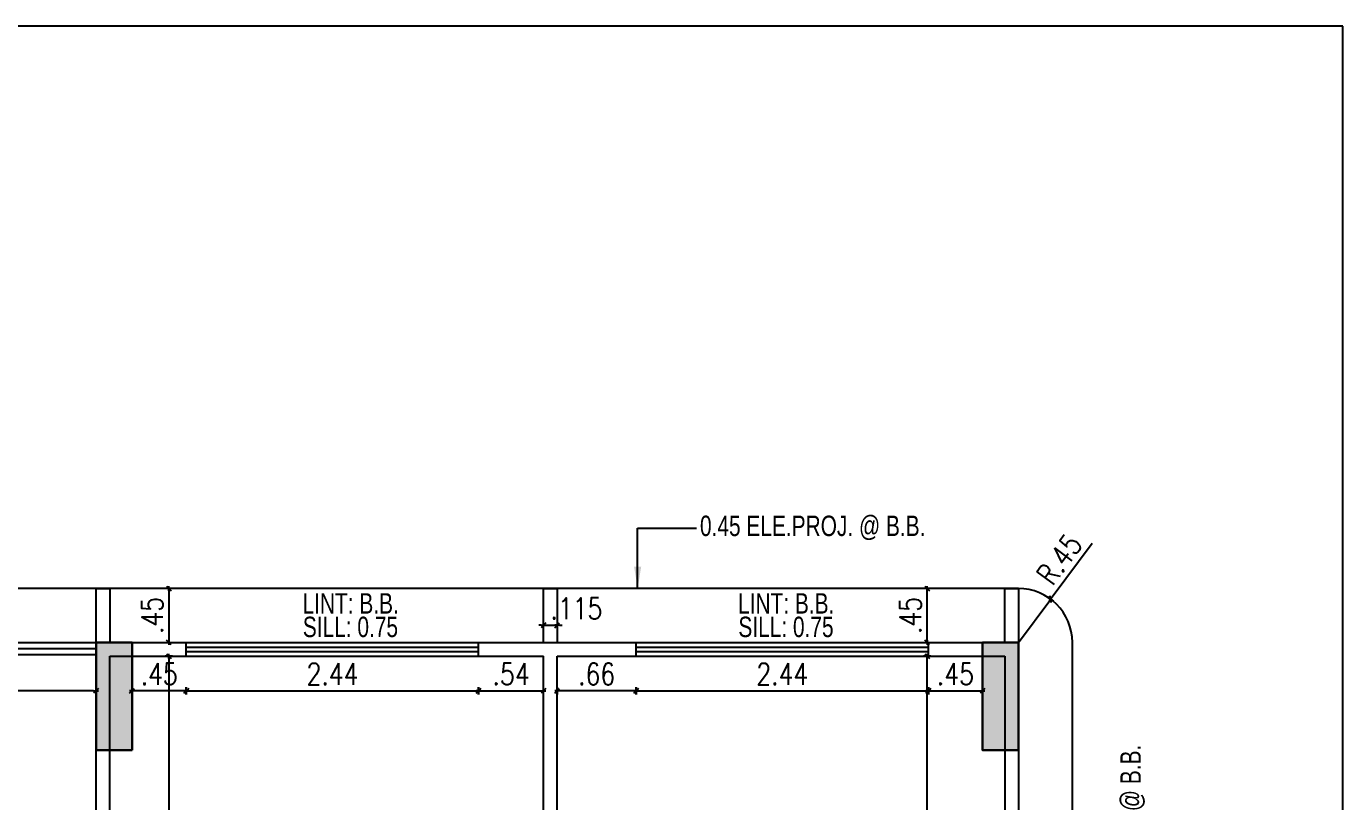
# Model space of a CAD drawing. Header units: inches. Extents: x 14235 to 14499, y 0 to 2549.
# Drawn here: x 14341.1 to 14352.09, y 2377.62 to 2384.09 of the extents above; entities that cross this region are included whole.
import ezdxf
from ezdxf.enums import TextEntityAlignment as Align

# ---------------------------------------------------------------- set-up
doc = ezdxf.new("R2010")
doc.units = ezdxf.units.IN
doc.header["$LTSCALE"] = 0.25
doc.header["$MEASUREMENT"] = 0
doc.header["$PDMODE"] = 35
for name, color, linetype in [('edges', 1, 'Continuous'), ('steel', 251, 'Continuous'), ('wall', 7, 'Continuous'), ('windows', 106, 'Continuous'), ('WORK TEX', 6, 'Continuous'), ('WORKING DIM', 7, 'Continuous')]:
    doc.layers.add(name, color=color, linetype=linetype)
doc.layers.add('P-COL', color=7, linetype='Continuous', lineweight=30)
doc.layers.add('P-COLHAT', color=8, linetype='Continuous', lineweight=25)
doc.styles.add('ARIAL', font='TIMES_0.TTF')
doc.styles.add('ARL', font='swisscl_0.ttf')
doc.styles.add('romans', font='romans.shx', dxfattribs={"width": 0.8})
doc.dimstyles.new('121', dxfattribs={"dimscale": 0.1, "dimtxt": 1.8, "dimasz": 0.2, "dimexe": 0.03125, "dimexo": 0.25, "dimgap": 0.5, "dimtad": 1, "dimzin": 4, "dimdsep": 46, "dimtxsty": 'romans', "dimblk1": 'MINITICK', "dimblk2": 'MINITICK', "dimsah": 1, "dimcen": 1, "dimse1": 1, "dimse2": 1, "dimclrd": 252, "dimclre": 256, "dimclrt": 7, "dimadec": 3, "dimazin": 0, "dimtfac": 0.8, "dimtix": 1, "dimtmove": 2, "dimatfit": 3, "dimfxl": 0, "dimtolj": 1, "dimtzin": 3, "dimarcsym": 0})
doc.dimstyles.new('DFSGSG', dxfattribs={"dimtxt": 0.17, "dimasz": 0.18, "dimexe": 0.18, "dimexo": 0.0625, "dimgap": 0.09, "dimtad": 1, "dimzin": 0, "dimdsep": 46, "dimtxsty": 'ARIAL', "dimcen": 0.09, "dimse1": 1, "dimse2": 1, "dimaunit": 1, "dimadec": 0, "dimazin": 0, "dimtfac": 1, "dimtix": 1, "dimtofl": 0, "dimtmove": 0, "dimatfit": 3, "dimfxl": 0, "dimtolj": 1, "dimtzin": 0, "dimarcsym": 0})

# ---------------------------------------------------------------- blocks, each defined once
blk = doc.blocks.new('B')
at = {"layer": 'P-COLHAT', "lineweight": 30}
for points in [[(14.139, 0), (13.839, 0), (13.839, 0.9), (14.139, 0.9)], [(21.537, 0), (21.237, 0), (21.237, 0.9), (21.537, 0.9)]]:
    blk.add_hatch(color=256, dxfattribs=at).paths.add_polyline_path(points)
at = {"layer": 'P-COL'}
for points in [[(14.139, 0), (13.839, 0), (13.839, 0.9), (14.139, 0.9)], [(21.537, 0), (21.237, 0), (21.237, 0.9), (21.537, 0.9)]]:
    blk.add_lwpolyline(points, close=True, dxfattribs=at)
blk = doc.blocks.new('MINITICK')
at = {"color": 7}
for p, q in [((1, 1), (-1, -1)), ((-1, 0), (1, 0)), ((0, -1.5), (0, 1.5))]:
    blk.add_line(p, q, dxfattribs=at)
blk = doc.blocks.new('*D403')
at = {"layer": 'Defpoints', "color": 0, "transparency": 16777216}
for p in [(14338.522, 2378.657), (14341.685, 2378.657), (14338.522, 2378.549)]:
    blk.add_point(p, dxfattribs=at)
at = {"layer": 'WORKING DIM', "color": 252, "lineweight": -2, "transparency": 16777216}
blk.add_line((14341.665, 2378.549), (14338.542, 2378.549), dxfattribs=at)
at = {"layer": 'WORKING DIM', "color": 252, "lineweight": -2, "transparency": 16777216, "xscale": 0.02, "yscale": 0.02, "zscale": 0.02, "rotation": 180}
blk.add_blockref('MINITICK', (14338.522, 2378.549), dxfattribs=at)
at = {"layer": 'WORKING DIM', "color": 252, "lineweight": -2, "transparency": 16777216, "xscale": 0.02, "yscale": 0.02, "zscale": 0.02}
blk.add_blockref('MINITICK', (14341.685, 2378.549), dxfattribs=at)
at = {"layer": 'WORKING DIM', "color": 7, "transparency": 16777216, "insert": (14340.104, 2378.689), "char_height": 0.18, "attachment_point": 5, "style": 'romans'}
blk.add_mtext('\\A1;3.16', dxfattribs=at)
blk = doc.blocks.new('*D544')
at = {"layer": 'Defpoints', "color": 0, "transparency": 16777216}
for p in [(14341.985, 2378.838), (14342.438, 2378.838), (14341.985, 2378.549)]:
    blk.add_point(p, dxfattribs=at)
at = {"layer": 'WORKING DIM', "color": 252, "lineweight": -2, "transparency": 16777216}
blk.add_line((14342.418, 2378.549), (14342.005, 2378.549), dxfattribs=at)
at = {"layer": 'WORKING DIM', "color": 252, "lineweight": -2, "transparency": 16777216, "xscale": 0.02, "yscale": 0.02, "zscale": 0.02, "rotation": 180}
blk.add_blockref('MINITICK', (14341.985, 2378.549), dxfattribs=at)
at = {"layer": 'WORKING DIM', "color": 252, "lineweight": -2, "transparency": 16777216, "xscale": 0.02, "yscale": 0.02, "zscale": 0.02}
blk.add_blockref('MINITICK', (14342.438, 2378.549), dxfattribs=at)
at = {"layer": 'WORKING DIM', "color": 7, "transparency": 16777216, "insert": (14342.212, 2378.689), "char_height": 0.18, "attachment_point": 5, "style": 'romans'}
blk.add_mtext('\\A1;.45', dxfattribs=at)
blk = doc.blocks.new('*D545')
at = {"layer": 'Defpoints', "color": 0, "transparency": 16777216}
for p in [(14342.438, 2378.876), (14344.877, 2378.876), (14344.877, 2378.549)]:
    blk.add_point(p, dxfattribs=at)
at = {"layer": 'WORKING DIM', "color": 252, "lineweight": -2, "transparency": 16777216}
blk.add_line((14342.458, 2378.549), (14344.857, 2378.549), dxfattribs=at)
at = {"layer": 'WORKING DIM', "color": 252, "lineweight": -2, "transparency": 16777216, "xscale": 0.02, "yscale": 0.02, "zscale": 0.02, "rotation": 180}
blk.add_blockref('MINITICK', (14342.438, 2378.549), dxfattribs=at)
at = {"layer": 'WORKING DIM', "color": 252, "lineweight": -2, "transparency": 16777216, "xscale": 0.02, "yscale": 0.02, "zscale": 0.02}
blk.add_blockref('MINITICK', (14344.877, 2378.549), dxfattribs=at)
at = {"layer": 'WORKING DIM', "color": 7, "transparency": 16777216, "insert": (14343.658, 2378.689), "char_height": 0.18, "attachment_point": 5, "style": 'romans'}
blk.add_mtext('\\A1;2.44', dxfattribs=at)
blk = doc.blocks.new('*D546')
at = {"layer": 'Defpoints', "color": 0, "transparency": 16777216}
for p in [(14344.877, 2378.838), (14345.42, 2378.838), (14345.42, 2378.549)]:
    blk.add_point(p, dxfattribs=at)
at = {"layer": 'WORKING DIM', "color": 252, "lineweight": -2, "transparency": 16777216}
blk.add_line((14344.897, 2378.549), (14345.4, 2378.549), dxfattribs=at)
at = {"layer": 'WORKING DIM', "color": 252, "lineweight": -2, "transparency": 16777216, "xscale": 0.02, "yscale": 0.02, "zscale": 0.02, "rotation": 180}
blk.add_blockref('MINITICK', (14344.877, 2378.549), dxfattribs=at)
at = {"layer": 'WORKING DIM', "color": 252, "lineweight": -2, "transparency": 16777216, "xscale": 0.02, "yscale": 0.02, "zscale": 0.02}
blk.add_blockref('MINITICK', (14345.42, 2378.549), dxfattribs=at)
at = {"layer": 'WORKING DIM', "color": 7, "transparency": 16777216, "insert": (14345.149, 2378.689), "char_height": 0.18, "attachment_point": 5, "style": 'romans'}
blk.add_mtext('\\A1;.54', dxfattribs=at)
blk = doc.blocks.new('*D547')
at = {"layer": 'Defpoints', "color": 0, "transparency": 16777216}
for p in [(14342.068, 2378.838), (14342.068, 2375.484), (14342.293, 2375.484)]:
    blk.add_point(p, dxfattribs=at)
at = {"layer": 'WORKING DIM', "color": 252, "lineweight": -2, "transparency": 16777216}
blk.add_line((14342.293, 2378.818), (14342.293, 2375.504), dxfattribs=at)
at = {"layer": 'WORKING DIM', "color": 252, "lineweight": -2, "transparency": 16777216, "xscale": 0.02, "yscale": 0.02, "zscale": 0.02}
for p, rotation in [((14342.293, 2378.838), 90), ((14342.293, 2375.484), 270)]:
    blk.add_blockref('MINITICK', p, dxfattribs=dict(at, rotation=rotation))
at = {"layer": 'WORKING DIM', "color": 7, "transparency": 16777216, "insert": (14342.153, 2377.161), "char_height": 0.18, "attachment_point": 5, "rotation": 90, "style": 'romans'}
blk.add_mtext('\\A1;3.35', dxfattribs=at)
blk = doc.blocks.new('*D552')
at = {"layer": 'Defpoints', "color": 0, "transparency": 16777216}
for p in [(14345.534, 2378.838), (14346.192, 2378.838), (14345.534, 2378.549)]:
    blk.add_point(p, dxfattribs=at)
at = {"layer": 'WORKING DIM', "color": 252, "lineweight": -2, "transparency": 16777216}
blk.add_line((14346.172, 2378.549), (14345.554, 2378.549), dxfattribs=at)
at = {"layer": 'WORKING DIM', "color": 252, "lineweight": -2, "transparency": 16777216, "xscale": 0.02, "yscale": 0.02, "zscale": 0.02, "rotation": 180}
blk.add_blockref('MINITICK', (14345.534, 2378.549), dxfattribs=at)
at = {"layer": 'WORKING DIM', "color": 252, "lineweight": -2, "transparency": 16777216, "xscale": 0.02, "yscale": 0.02, "zscale": 0.02}
blk.add_blockref('MINITICK', (14346.192, 2378.549), dxfattribs=at)
at = {"layer": 'WORKING DIM', "color": 7, "transparency": 16777216, "insert": (14345.863, 2378.689), "char_height": 0.18, "attachment_point": 5, "style": 'romans'}
blk.add_mtext('\\A1;.66', dxfattribs=at)
blk = doc.blocks.new('*D553')
at = {"layer": 'Defpoints', "color": 0, "transparency": 16777216}
for p in [(14346.192, 2378.838), (14348.631, 2378.838), (14348.631, 2378.549)]:
    blk.add_point(p, dxfattribs=at)
at = {"layer": 'WORKING DIM', "color": 252, "lineweight": -2, "transparency": 16777216}
blk.add_line((14346.212, 2378.549), (14348.611, 2378.549), dxfattribs=at)
at = {"layer": 'WORKING DIM', "color": 252, "lineweight": -2, "transparency": 16777216, "xscale": 0.02, "yscale": 0.02, "zscale": 0.02, "rotation": 180}
blk.add_blockref('MINITICK', (14346.192, 2378.549), dxfattribs=at)
at = {"layer": 'WORKING DIM', "color": 252, "lineweight": -2, "transparency": 16777216, "xscale": 0.02, "yscale": 0.02, "zscale": 0.02}
blk.add_blockref('MINITICK', (14348.631, 2378.549), dxfattribs=at)
at = {"layer": 'WORKING DIM', "color": 7, "transparency": 16777216, "insert": (14347.412, 2378.689), "char_height": 0.18, "attachment_point": 5, "style": 'romans'}
blk.add_mtext('\\A1;2.44', dxfattribs=at)
blk = doc.blocks.new('*D554')
at = {"layer": 'Defpoints', "color": 0, "transparency": 16777216}
for p in [(14348.631, 2378.838), (14349.083, 2378.838), (14349.083, 2378.549)]:
    blk.add_point(p, dxfattribs=at)
at = {"layer": 'WORKING DIM', "color": 252, "lineweight": -2, "transparency": 16777216}
blk.add_line((14348.651, 2378.549), (14349.063, 2378.549), dxfattribs=at)
at = {"layer": 'WORKING DIM', "color": 252, "lineweight": -2, "transparency": 16777216, "xscale": 0.02, "yscale": 0.02, "zscale": 0.02, "rotation": 180}
blk.add_blockref('MINITICK', (14348.631, 2378.549), dxfattribs=at)
at = {"layer": 'WORKING DIM', "color": 252, "lineweight": -2, "transparency": 16777216, "xscale": 0.02, "yscale": 0.02, "zscale": 0.02}
blk.add_blockref('MINITICK', (14349.083, 2378.549), dxfattribs=at)
at = {"layer": 'WORKING DIM', "color": 7, "transparency": 16777216, "insert": (14348.857, 2378.689), "char_height": 0.18, "attachment_point": 5, "style": 'romans'}
blk.add_mtext('\\A1;.45', dxfattribs=at)
blk = doc.blocks.new('*D662')
at = {"layer": 'Defpoints', "color": 0, "transparency": 16777216}
for p in [(14348.222, 2378.838), (14348.621, 2378.838), (14348.222, 2375.484)]:
    blk.add_point(p, dxfattribs=at)
at = {"layer": 'WORKING DIM', "color": 252, "lineweight": -2, "transparency": 16777216}
blk.add_line((14348.621, 2375.504), (14348.621, 2378.818), dxfattribs=at)
at = {"layer": 'WORKING DIM', "color": 252, "lineweight": -2, "transparency": 16777216, "xscale": 0.02, "yscale": 0.02, "zscale": 0.02}
for p, rotation in [((14348.621, 2378.838), 90), ((14348.621, 2375.484), 270)]:
    blk.add_blockref('MINITICK', p, dxfattribs=dict(at, rotation=rotation))
at = {"layer": 'WORKING DIM', "color": 7, "transparency": 16777216, "insert": (14348.481, 2377.161), "char_height": 0.18, "attachment_point": 5, "rotation": 90, "style": 'romans'}
blk.add_mtext('\\A1;3.35', dxfattribs=at)
blk = doc.blocks.new('*D459')
at = {"layer": 'Defpoints', "color": 0, "transparency": 16777216}
for p in [(14349.652, 2379.314), (14349.383, 2378.952)]:
    blk.add_point(p, dxfattribs=at)
at = {"layer": 'WORKING DIM', "color": 252, "lineweight": -2, "transparency": 16777216}
for p, q in [((14349.997, 2379.778), (14349.664, 2379.33)), ((14349.383, 2378.952), (14349.652, 2379.314))]:
    blk.add_line(p, q, dxfattribs=at)
at = {"layer": 'WORKING DIM', "color": 252, "lineweight": -2, "transparency": 16777216, "xscale": 0.02, "yscale": 0.02, "zscale": 0.02, "rotation": 233.3834685734558}
blk.add_blockref('MINITICK', (14349.652, 2379.314), dxfattribs=at)
at = {"layer": 'WORKING DIM', "color": 7, "transparency": 16777216, "insert": (14349.724, 2379.645), "char_height": 0.18, "attachment_point": 5, "rotation": 53.3835, "style": 'romans'}
blk.add_mtext('\\A1;R.45', dxfattribs=at)
blk = doc.blocks.new('*D667')
at = {"layer": 'Defpoints', "color": 0, "transparency": 16777216}
for p in [(14348.3, 2379.402), (14348.621, 2379.402), (14348.3, 2378.952)]:
    blk.add_point(p, dxfattribs=at)
at = {"layer": 'WORKING DIM', "color": 252, "lineweight": -2, "transparency": 16777216}
blk.add_line((14348.621, 2378.972), (14348.621, 2379.382), dxfattribs=at)
at = {"layer": 'WORKING DIM', "color": 252, "lineweight": -2, "transparency": 16777216, "xscale": 0.02, "yscale": 0.02, "zscale": 0.02}
for p, rotation in [((14348.621, 2379.402), 90), ((14348.621, 2378.952), 270)]:
    blk.add_blockref('MINITICK', p, dxfattribs=dict(at, rotation=rotation))
at = {"layer": 'WORKING DIM', "color": 7, "transparency": 16777216, "insert": (14348.481, 2379.177), "char_height": 0.18, "attachment_point": 5, "rotation": 90, "style": 'romans'}
blk.add_mtext('\\A1;.45', dxfattribs=at)
blk = doc.blocks.new('*D668')
at = {"layer": 'Defpoints', "color": 0, "transparency": 16777216}
for p in [(14341.8, 2379.402), (14341.8, 2378.952), (14342.293, 2378.952)]:
    blk.add_point(p, dxfattribs=at)
at = {"layer": 'WORKING DIM', "color": 252, "lineweight": -2, "transparency": 16777216}
blk.add_line((14342.293, 2379.382), (14342.293, 2378.972), dxfattribs=at)
at = {"layer": 'WORKING DIM', "color": 252, "lineweight": -2, "transparency": 16777216, "xscale": 0.02, "yscale": 0.02, "zscale": 0.02}
for p, rotation in [((14342.293, 2379.402), 90), ((14342.293, 2378.952), 270)]:
    blk.add_blockref('MINITICK', p, dxfattribs=dict(at, rotation=rotation))
at = {"layer": 'WORKING DIM', "color": 7, "transparency": 16777216, "insert": (14342.153, 2379.177), "char_height": 0.18, "attachment_point": 5, "rotation": 90, "style": 'romans'}
blk.add_mtext('\\A1;.45', dxfattribs=at)
blk = doc.blocks.new('*D401')
at = {"layer": 'Defpoints', "color": 0, "transparency": 16777216}
for p in [(14345.42, 2379.071), (14345.534, 2379.095), (14345.534, 2379.071)]:
    blk.add_point(p, dxfattribs=at)
at = {"layer": 'WORKING DIM', "color": 252, "lineweight": -2, "transparency": 16777216}
for p, q in [((14345.4, 2379.095), (14345.38, 2379.095)), ((14345.42, 2379.095), (14345.534, 2379.095)), ((14345.554, 2379.095), (14345.574, 2379.095))]:
    blk.add_line(p, q, dxfattribs=at)
at = {"layer": 'WORKING DIM', "color": 252, "lineweight": -2, "transparency": 16777216, "xscale": 0.02, "yscale": 0.02, "zscale": 0.02}
blk.add_blockref('MINITICK', (14345.42, 2379.095), dxfattribs=at)
at = {"layer": 'WORKING DIM', "color": 252, "lineweight": -2, "transparency": 16777216, "xscale": 0.02, "yscale": 0.02, "zscale": 0.02, "rotation": 180}
blk.add_blockref('MINITICK', (14345.534, 2379.095), dxfattribs=at)
at = {"layer": 'WORKING DIM', "color": 7, "transparency": 16777216, "insert": (14345.694, 2379.235), "char_height": 0.18, "attachment_point": 5, "style": 'romans'}
blk.add_mtext('\\A1;.115', dxfattribs=at)

msp = doc.modelspace()

# ---------------------------------------------------------------- linework, layer by layer
at = {"layer": 'edges', "ltscale": 0.4}
for p, q in [((14349.383, 2379.402), (14327.546, 2379.402)), ((14349.833, 2369.303), (14349.833, 2378.952))]:
    msp.add_line(p, q, dxfattribs=at)
for points in [[(14341.685, 2378.952), (14341.685, 2379.402), (14341.8, 2379.402), (14341.8, 2378.952)], [(14345.42, 2378.952), (14345.42, 2379.402), (14345.534, 2379.402), (14345.534, 2378.952)], [(14349.269, 2378.952), (14349.269, 2379.402), (14349.383, 2379.402), (14349.383, 2378.952)]]:
    msp.add_lwpolyline(points, dxfattribs=at)
msp.add_arc((14349.383, 2378.952), 0.45, 0, 90, dxfattribs=at)
at = {"layer": 'steel'}
for p, q in [((14338.522, 2378.952), (14341.685, 2378.952)), ((14338.522, 2378.902), (14341.685, 2378.902)), ((14338.522, 2378.851), (14341.685, 2378.851))]:
    msp.add_line(p, q, dxfattribs=at)
at = {"layer": 'wall'}
for p, q in [((14341.685, 2375.37), (14341.685, 2378.952)), ((14341.685, 2378.952), (14342.438, 2378.952)), ((14342.438, 2378.838), (14342.438, 2378.952)), ((14344.877, 2378.838), (14344.877, 2378.952)), ((14344.877, 2378.952), (14346.192, 2378.952)), ((14346.192, 2378.838), (14346.192, 2378.952)), ((14348.631, 2378.838), (14348.631, 2378.952)), ((14348.631, 2378.952), (14349.383, 2378.952)), ((14349.383, 2378.952), (14349.383, 2374.445)), ((14341.8, 2375.484), (14341.8, 2378.838)), ((14341.8, 2378.838), (14342.438, 2378.838)), ((14344.877, 2378.838), (14345.42, 2378.838)), ((14345.42, 2375.37), (14345.42, 2378.838)), ((14345.534, 2375.37), (14345.534, 2378.838)), ((14345.534, 2378.838), (14346.192, 2378.838)), ((14348.631, 2378.838), (14349.269, 2378.838)), ((14349.269, 2378.838), (14349.269, 2375.484))]:
    msp.add_line(p, q, dxfattribs=at)
msp.add_lwpolyline([(14352.089, 2384.093), (14323.371, 2384.093), (14323.371, 2343.481), (14352.089, 2343.481)], close=True, dxfattribs=at)
at = {"layer": 'windows'}
for p, q in [((14342.438, 2378.952), (14344.877, 2378.952)), ((14342.438, 2378.914), (14344.877, 2378.914)), ((14346.192, 2378.952), (14348.631, 2378.952)), ((14346.192, 2378.914), (14348.631, 2378.914)), ((14342.438, 2378.876), (14344.877, 2378.876)), ((14342.438, 2378.838), (14344.877, 2378.838)), ((14346.192, 2378.876), (14348.631, 2378.876)), ((14346.192, 2378.838), (14348.631, 2378.838))]:
    msp.add_line(p, q, dxfattribs=at)

# ---------------------------------------------------------------- block references
at = {"layer": 'P-COL'}
msp.add_blockref('B', (14327.846, 2378.052), dxfattribs=at)

# ---------------------------------------------------------------- texts
at = {"layer": 'WORK TEX', "style": 'ARL'}
for s, p in [('0.45 ELE.PROJ. @ B.B.', (14347.666, 2379.925)), ('LINT: B.B.', (14343.81, 2379.278)), ('LINT: B.B.', (14347.445, 2379.278)), ('SILL: 0.75', (14343.808, 2379.082)), ('SILL: 0.75', (14347.443, 2379.082))]:
    msp.add_text(s, height=0.17, dxfattribs=at).set_placement(p, align=Align.MIDDLE_CENTER)
msp.add_text('0.45 ELE.PROJ. @ B.B.', height=0.17, rotation=90, dxfattribs=at).set_placement((14350.319, 2377.158), align=Align.MIDDLE_CENTER)

# ---------------------------------------------------------------- dimensions: what is measured, and where the dimension line sits
at = {"layer": 'WORKING DIM'}
dim = msp.add_radius_dim(center=(14349.383, 2378.952), mpoint=(14349.652, 2379.314), dimstyle='121', override={"dimfxl": 0.18, "dimfxlon": 1}, dxfattribs=at)
dim.commit()
dim.dimension.update_dxf_attribs({"geometry": '*D459', "text_midpoint": (14349.724, 2379.645)})
for base, p1, p2, angle, picture, middle in [((14342.293, 2378.952), (14341.8, 2379.402), (14341.8, 2378.952), 90, '*D668', (14342.153, 2379.177)), ((14348.621, 2379.402), (14348.3, 2378.952), (14348.3, 2379.402), 90, '*D667', (14348.481, 2379.177)), ((14338.522, 2378.549), (14341.685, 2378.657), (14338.522, 2378.657), 180, '*D403', (14340.104, 2378.689)), ((14342.293, 2375.484), (14342.068, 2378.838), (14342.068, 2375.484), 90, '*D547', (14342.153, 2377.161)), ((14348.621, 2378.838), (14348.222, 2375.484), (14348.222, 2378.838), 90, '*D662', (14348.481, 2377.161))]:
    dim = msp.add_linear_dim(base=base, p1=p1, p2=p2, angle=angle, dimstyle='121', override={"dimfxl": 0.18, "dimfxlon": 1}, dxfattribs=at)
    dim.commit()
    dim.dimension.update_dxf_attribs({"geometry": picture, "text_midpoint": middle})
dim = msp.add_linear_dim(base=(14345.534, 2379.095), p1=(14345.42, 2379.071), p2=(14345.534, 2379.071), text='.115', dimstyle='121', override={"dimfxl": 0.18, "dimfxlon": 1}, dxfattribs=at)
dim.commit()
dim.dimension.update_dxf_attribs({"geometry": '*D401', "text_midpoint": (14345.694, 2379.235), "dimtype": 160})
for base, p1, p2, picture, middle in [((14341.985, 2378.549), (14342.438, 2378.838), (14341.985, 2378.838), '*D544', (14342.212, 2378.689)), ((14344.877, 2378.549), (14342.438, 2378.876), (14344.877, 2378.876), '*D545', (14343.658, 2378.689)), ((14345.42, 2378.549), (14344.877, 2378.838), (14345.42, 2378.838), '*D546', (14345.149, 2378.689)), ((14345.534, 2378.549), (14346.192, 2378.838), (14345.534, 2378.838), '*D552', (14345.863, 2378.689)), ((14348.631, 2378.549), (14346.192, 2378.838), (14348.631, 2378.838), '*D553', (14347.412, 2378.689)), ((14349.083, 2378.549), (14348.631, 2378.838), (14349.083, 2378.838), '*D554', (14348.857, 2378.689))]:
    dim = msp.add_linear_dim(base=base, p1=p1, p2=p2, dimstyle='121', override={"dimfxl": 0.18, "dimfxlon": 1}, dxfattribs=at)
    dim.commit()
    dim.dimension.update_dxf_attribs({"geometry": picture, "text_midpoint": middle})

# ---------------------------------------------------------------- leaders
at = {"layer": 'wall'}
msp.add_leader([(14346.205, 2379.403), (14346.205, 2379.905), (14346.695, 2379.905)], dimstyle='DFSGSG', override={"dimgap": 0.09, "dimtad": 0, "dimarcsym": 1}, dxfattribs=at)

doc.saveas('drawing.dxf')
